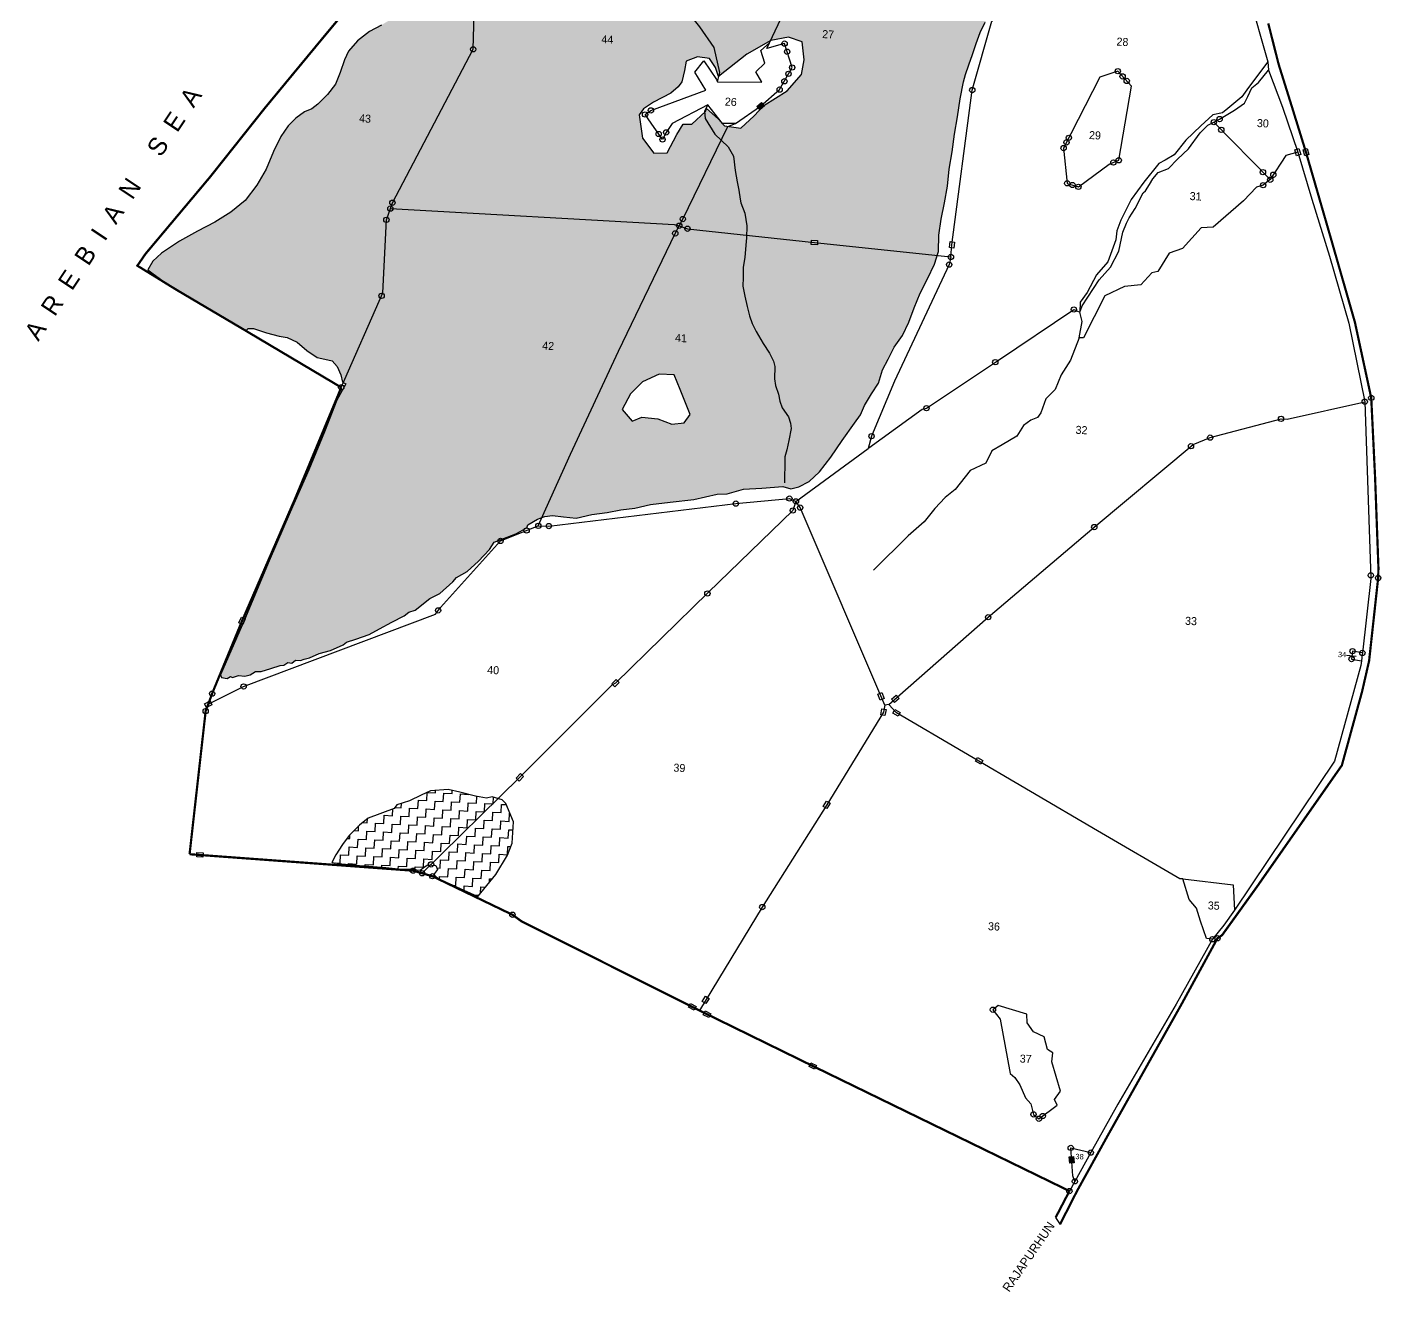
# Model space of a CAD drawing. Header units: metres. Extents: x 320387 to 321852, y 1856184 to 1858385.
# Drawn here: x 320387 to 321852, y 1856184 to 1857552 of the extents above; entities that cross this region are included whole.
import ezdxf

# ---------------------------------------------------------------- set-up
doc = ezdxf.new("R2010")
doc.units = ezdxf.units.M
for name, color, linetype in [('LINE_WATER', 4, 'Continuous'), ('OFF', 1, 'Continuous'), ('POLY_HATCH', 12, 'Continuous'), ('POLY_PARCEL', 6, 'Continuous'), ('POLY_ROAD', 30, 'Continuous'), ('POLY_WATER', 4, 'Continuous'), ('SYM_ARROW', 1, 'Continuous'), ('SYM_STONE', 1, 'Continuous'), ('TEXT_MAPOUT', 7, 'Continuous'), ('TEXT_PARCEL', 7, 'Continuous'), ('V_BOUND_LINE', 7, 'Continuous')]:
    doc.layers.add(name, color=color, linetype=linetype)
doc.styles.add('TEXT_MAP', font='')
doc.styles.get('TEXT_MAP').set_extended_font_data('Kruti Dev 050')
doc.dimstyles.get("Standard").update_dxf_attribs({"dimtxt": 0.18, "dimasz": 0.18, "dimexe": 0.18, "dimexo": 0.0625, "dimgap": 0.09, "dimtad": 0, "dimtih": 1, "dimtoh": 1, "dimdec": 4, "dimzin": 0, "dimdsep": 46, "dimtxsty": 'Standard', "dimcen": 0.09, "dimadec": 0, "dimazin": 0, "dimtfac": 1, "dimtdec": 4, "dimtofl": 0, "dimtmove": 0, "dimatfit": 3, "dimfxl": 1, "dimtolj": 1, "dimtzin": 0, "dimarcsym": 0})
pattern_1 = [(357.1976, (320341.202, 1856169.748), (9.449413, 8.567477), [9.01923, -9.01923]), (87.1976, (320350.2105, 1856169.307), (-8.567477, 9.449413), [9.01923, -9.01923])]

# ---------------------------------------------------------------- blocks, each defined once
blk = doc.blocks.new('STONE')
blk.add_circle((0, 0), 0.851)
blk = doc.blocks.new('STONESQUARE')
blk.add_lwpolyline([(-0.7, 0.48), (0.7, 0.48), (0.7, -0.48), (-0.7, -0.48)], close=True)
blk = doc.blocks.new('STONESQUAREFILLED')
blk.add_hatch(color=256).paths.add_polyline_path([(0.7, -0.48), (0.7, 0.48), (-0.7, 0.48), (-0.7, -0.48)])
blk.add_lwpolyline([(-0.7, 0.48), (0.7, 0.48), (0.7, -0.48), (-0.7, -0.48)], close=True)
blk = doc.blocks.new('TEXTARROW')
blk.add_leader([(0, 0), (8.7, 0)], dimstyle='Standard', override={"dimtxt": 2.5, "dimasz": 2.5, "dimexe": 1.25, "dimexo": 0.625, "dimgap": 0.625, "dimtad": 1, "dimtih": 0, "dimtoh": 0, "dimzin": 8, "dimcen": 2.5, "dimtofl": 1})

msp = doc.modelspace()

# ---------------------------------------------------------------- hatches: boundary and pattern name
at = {"layer": 'POLY_HATCH'}
h = msp.add_hatch(dxfattribs=at)
h.set_pattern_fill('ZIGZAG', color=256, scale=72.153851, angle=-2.8024, style=0)
h.set_pattern_definition(pattern_1)
h.paths.add_polyline_path([(321531.7, 1857803.3), (321530.5, 1857820.4), (321529.2, 1857825.9), (321512.3, 1857832.8), (321504.5, 1857847.3), (321479.8, 1857892.7), (321470.6, 1857909.3), (321466.3, 1857919.1), (321451.9, 1857935.9), (321439.1, 1857946.9), (321429, 1857962.3), (321421.2, 1857975.6), (321413.5, 1857996.2), (321406.6, 1858018.9), (321408.2, 1858028.9), (321410, 1858046.3), (321412.9, 1858072.3), (321418.5, 1858117.7), (321409.8, 1858134.9), (321389.9, 1858140.9), (321379.7, 1858135.9), (321371.1, 1858139.2), (321365, 1858139.7), (321358, 1858135.9), (321354.7, 1858127.2), (321347.6, 1858122.7), (321343.7, 1858120.5), (321338.3, 1858114), (321333.5, 1858107.3), (321329.4, 1858104.8), (321323.5, 1858093.9), (321316.4, 1858077.1), (321312.4, 1858067.7), (321304.3, 1858057.2), (321295.8, 1858044.4), (321294.4, 1858038.1), (321294.9, 1858033.3), (321290.5, 1858030.1), (321286.9, 1858020.7), (321282.5, 1858010.5), (321281.8, 1858003.4), (321282.6, 1857998.8), (321285.1, 1857992.2), (321293.8, 1857967.9), (321287.7, 1857970.5), (321278, 1857975.8), (321270.7, 1857985), (321266.2, 1857985), (321260.9, 1857981.5), (321255.8, 1857976.1), (321250.6, 1857965.3), (321238.1, 1857956.6), (321228.6, 1857942.9), (321218.4, 1857933.3), (321213.6, 1857930.2), (321204.6, 1857931.2), (321193.7, 1857931.1), (321188.3, 1857928.1), (321182.4, 1857919.6), (321175.9, 1857906), (321173, 1857888.2), (321171.2, 1857880.2), (321165.5, 1857876.9), (321156.3, 1857876.6), (321151.3, 1857875.6), (321144.9, 1857872.1), (321137.5, 1857868.8), (321128.9, 1857866.9), (321123.5, 1857863.8), (321119.2, 1857854.6), (321117.5, 1857843.9), (321117.6, 1857834.2), (321118.1, 1857816.6), (321118, 1857800.9), (321115.8, 1857791.3), (321111.7, 1857786.8), (321102.6, 1857783.2), (321093.5, 1857779.8), (321091, 1857773.6), (321076.4, 1857767.9), (321071.6, 1857766.1), (321059.9, 1857766.5), (321046.7, 1857758.6), (321038.3, 1857754.2), (321034.5, 1857749.8), (321029, 1857748.2), (321022.5, 1857741.6), (321010.1, 1857733.5), (321002.9, 1857719.3), (321000.9, 1857709.6), (321003.3, 1857699.8), (321006.5, 1857689.3), (321013.7, 1857682.2), (321023.3, 1857674.6), (321031.5, 1857665.6), (321039.5, 1857653.1), (321047.5, 1857637.6), (321036.4, 1857636.5), (321024.3, 1857639.8), (321012.3, 1857647.9), (321003.8, 1857647.8), (320994, 1857644.7), (320990.5, 1857641.8), (320989.6, 1857654.3), (320981.1, 1857669.4), (320971.2, 1857679.6), (320955.1, 1857687.2), (320939.4, 1857688.6), (320925.3, 1857683.5), (320910.8, 1857673.3), (320896.4, 1857663), (320882.4, 1857651.2), (320868.7, 1857638.9), (320859.1, 1857627), (320845.8, 1857619.2), (320829.7, 1857610.9), (320814.6, 1857600.3), (320806.3, 1857591.7), (320797.8, 1857579.6), (320793.8, 1857573.1), (320783, 1857561.9), (320770.6, 1857554.4), (320757.5, 1857547.2), (320744.6, 1857537.4), (320735, 1857526), (320730.5, 1857516.7), (320725.7, 1857503.1), (320720.7, 1857490.5), (320712.2, 1857479.1), (320701.7, 1857468.7), (320695.3, 1857463.6), (320687.4, 1857460.6), (320678, 1857453.6), (320669.7, 1857445.4), (320661.6, 1857433.8), (320653.6, 1857417.5), (320645.7, 1857398.5), (320635.8, 1857381.1), (320623.2, 1857364.5), (320607.5, 1857351.8), (320590.2, 1857341), (320571.3, 1857331.4), (320551.9, 1857320.6), (320532.6, 1857307.7), (320523.3, 1857299), (320517.7, 1857289.5), (320523.4, 1857285.2), (320533.8, 1857277.7), (320556, 1857264.3), (320579.8, 1857250.1), (320604.3, 1857235.4), (320624.2, 1857223.8), (320626.3, 1857226.1), (320632.2, 1857226), (320646, 1857221.2), (320660, 1857217.7), (320668.5, 1857216.4), (320679.3, 1857211.3), (320689.8, 1857202.2), (320700.9, 1857194.7), (320712.6, 1857192.1), (320717.3, 1857191.2), (320722.4, 1857185), (320726.5, 1857176), (320728.4, 1857167.9), (320731.8, 1857166.1), (320722.2, 1857148.4), (320708.9, 1857114.3), (320691.8, 1857073.2), (320671.8, 1857027.2), (320649.1, 1856974.7), (320622.2, 1856911), (320596.5, 1856851.4), (320597.5, 1856848.5), (320603.6, 1856847.4), (320607.3, 1856849.4), (320609.4, 1856848.5), (320615.8, 1856850.8), (320622.8, 1856850), (320628.5, 1856851.2), (320634.4, 1856854.9), (320640.2, 1856854.9), (320650.7, 1856858.2), (320661, 1856861.6), (320665, 1856862), (320669.2, 1856864.7), (320673.5, 1856864.1), (320677.6, 1856867.1), (320683, 1856866.9), (320686.9, 1856868.2), (320692.7, 1856869.9), (320703, 1856874.6), (320715.3, 1856877.7), (320729.2, 1856883.9), (320732.5, 1856886.6), (320742.7, 1856889.9), (320757.3, 1856894.9), (320768.2, 1856901.1), (320781.7, 1856908.2), (320795.1, 1856915.1), (320800, 1856919.3), (320807.1, 1856921.3), (320822.9, 1856934), (320833.5, 1856939.4), (320847.8, 1856952.1), (320851.6, 1856956.6), (320863.3, 1856963.1), (320875.5, 1856974.5), (320887.3, 1856987.1), (320892.3, 1856995), (320898.9, 1856997.5), (320915.7, 1857004), (320927.8, 1857010.5), (320928.8, 1857013.5), (320939.4, 1857019.7), (320947.2, 1857022.6), (320955.5, 1857023.9), (320967.3, 1857022.4), (320981.2, 1857020.8), (320998, 1857024.9), (321014.8, 1857027), (321029.5, 1857029.9), (321044.7, 1857031.6), (321061.7, 1857035.7), (321082.9, 1857038), (321108.3, 1857041.1), (321133.8, 1857046.8), (321144.5, 1857047.2), (321162, 1857052.1), (321182.1, 1857053.5), (321204.8, 1857055), (321213.4, 1857052.6), (321222.2, 1857054.8), (321233.2, 1857060.4), (321244.4, 1857071.1), (321256.5, 1857087), (321268.8, 1857104.8), (321282.1, 1857123.7), (321288.6, 1857132.8), (321293, 1857142.9), (321300.7, 1857155.4), (321308.3, 1857166.8), (321312.4, 1857181.5), (321318.7, 1857192.9), (321325.3, 1857205.8), (321334.1, 1857218.5), (321341.2, 1857233), (321346.7, 1857248.4), (321353.3, 1857264.2), (321361.3, 1857279.7), (321368.8, 1857295.7), (321373.2, 1857309.3), (321373.6, 1857327), (321376, 1857344.3), (321379.8, 1857362), (321382.7, 1857380), (321384.7, 1857398.6), (321387.9, 1857417.1), (321390.3, 1857436.4), (321393.7, 1857455.1), (321396.5, 1857474.4), (321400.1, 1857492.9), (321402.2, 1857501), (321405.9, 1857511.2), (321410.1, 1857522.4), (321414, 1857534.3), (321418.3, 1857546.4), (321423.8, 1857557.5), (321429.9, 1857568.6), (321434.3, 1857574.3), (321442.3, 1857580), (321447.7, 1857585.5), (321452.4, 1857592.4), (321454.2, 1857593.1), (321458.4, 1857600.8), (321460.6, 1857602.9), (321462.9, 1857603.2), (321468.5, 1857607.6), (321475.4, 1857616.5), (321482.9, 1857626.1), (321491.1, 1857638.5), (321494.1, 1857642.8), (321493.7, 1857646.6), (321496.1, 1857653.8), (321498.3, 1857665), (321501.6, 1857678.3), (321504.9, 1857685.4), (321504.9, 1857689.3), (321508, 1857698.6), (321511.8, 1857709.9), (321514.6, 1857722.2), (321519.1, 1857734.4), (321523.2, 1857748), (321526.9, 1857762.9), (321528.2, 1857773), (321531.7, 1857785.4)])
h.paths.add_polyline_path([(321225.6, 1857536.2), (321227.8, 1857516.7), (321224.9, 1857500.7), (321209.4, 1857483.2), (321184.1, 1857467.2), (321173.6, 1857456.2), (321159.4, 1857442.9), (321141.7, 1857445.3), (321134.8, 1857452.9), (321122.3, 1857464), (321121.1, 1857460.9), (321106.3, 1857447), (321096.9, 1857447), (321090.1, 1857435.8), (321079.7, 1857416), (321065.1, 1857415.6), (321052.8, 1857431.9), (321049.4, 1857457.1), (321053.9, 1857463.7), (321064.7, 1857471), (321083.4, 1857480.5), (321091.6, 1857487.4), (321095.5, 1857492.9), (321098.2, 1857505.3), (321100.3, 1857515.2), (321112.5, 1857519.8), (321125.5, 1857518.1), (321131.8, 1857508.4), (321135, 1857498.8), (321165.9, 1857522.9), (321191.7, 1857537.8), (321210.7, 1857541.1)], flags=16)
h.paths.add_polyline_path([(321087.2, 1857175.8), (321093.6, 1857160.1), (321104.6, 1857132.9), (321098, 1857124), (321084.6, 1857122.6), (321069.5, 1857128.5), (321052.2, 1857130.3), (321041.7, 1857125.7), (321031, 1857138.5), (321040.1, 1857155.5), (321053, 1857168.2), (321070.9, 1857176.6)], flags=16)
h = msp.add_hatch(dxfattribs=at)
h.set_pattern_fill('ZIGZAG', color=256, scale=72.153851, angle=-2.8024, style=0)
h.set_pattern_definition(pattern_1)
h.paths.add_polyline_path([(320829.4, 1856645.2), (320831.1, 1856640.7), (320826.7, 1856635.1), (320832.5, 1856630.8), (320851.7, 1856621.9), (320874.9, 1856611.7), (320894.2, 1856635.2), (320907, 1856656.1), (320912, 1856669.2), (320913.5, 1856692.2), (320905, 1856712.3), (320901.2, 1856716.1), (320890.2, 1856719.4), (320884.3, 1856717.8), (320872.3, 1856720.1), (320855.2, 1856724.5), (320842.5, 1856727.5), (320823.7, 1856726), (320813.4, 1856721.2), (320800.9, 1856714.9), (320787.3, 1856710.8), (320784.3, 1856706.8), (320756.2, 1856696.4), (320746.7, 1856688.8), (320735.7, 1856677.6), (320728.4, 1856667.9), (320721.2, 1856656.6), (320716.7, 1856648.3), (320727.7, 1856647), (320746.7, 1856645.1), (320757, 1856644.5), (320775.1, 1856643.1), (320792.2, 1856641.3), (320801.6, 1856641.5), (320805.5, 1856640.6), (320812.2, 1856639.9), (320816.9, 1856643.8), (320820.5, 1856645.7)])

# ---------------------------------------------------------------- linework, layer by layer
at = {"layer": 'LINE_WATER'}
for points in [[(321134.1, 1857492.8), (321136.4, 1857503), (321130.3, 1857530), (321115, 1857552.6), (321100.8, 1857570)], [(321123.5, 1857468.2), (321120, 1857461.3), (321120.6, 1857453.3), (321131.3, 1857436.4), (321145.7, 1857422.7), (321151.2, 1857412.4), (321153.2, 1857397.1), (321155.5, 1857384.9), (321157, 1857375.6), (321158.5, 1857365.9), (321159.4, 1857362), (321163.6, 1857350.7), (321165.8, 1857337), (321165.3, 1857324.2), (321164.8, 1857316.2), (321163.7, 1857302.8), (321161.8, 1857292.4), (321161.7, 1857281.1), (321161.4, 1857271.7), (321163.7, 1857261), (321166.2, 1857249.7), (321168.5, 1857239.6), (321171.5, 1857231.4), (321176, 1857222.7), (321183.5, 1857210), (321190.4, 1857199.5), (321194.7, 1857190.9), (321196, 1857185), (321195.7, 1857171.6), (321196.7, 1857164.4), (321200, 1857155.1), (321201.5, 1857147.6), (321204, 1857140.3), (321211, 1857130.4), (321213.2, 1857123.5), (321213.7, 1857117.8), (321211.3, 1857104.9), (321209.2, 1857094.9), (321207, 1857087.4), (321206.8, 1857076.7), (321206.4, 1857066.7), (321206.5, 1857061.6), (321206.4, 1857059.2)], [(321525.2, 1857216), (321515.9, 1857191.9), (321505.7, 1857175.9), (321499.3, 1857160), (321489.1, 1857150.1), (321483.8, 1857134.8)], [(321483.8, 1857134.8), (321480.1, 1857129.9), (321473.1, 1857126.8), (321465, 1857121.1), (321457.8, 1857109.7), (321442.1, 1857100.1), (321431, 1857093.6), (321424.4, 1857080.5), (321407.5, 1857072.3), (321391.1, 1857051.9), (321380.3, 1857043.1), (321369.3, 1857031.5), (321357.5, 1857016.9), (321340.5, 1857001.9), (321303, 1856964.7)]]:
    msp.add_lwpolyline(points, dxfattribs=at)
at = {"layer": 'OFF'}
for points in [[(321729.5, 1857514.7), (321730, 1857505.6)], [(321499.9, 1856264.3), (321504.6, 1856256.8)]]:
    msp.add_lwpolyline(points, dxfattribs=at)
at = {"layer": 'POLY_HATCH'}
for points in [[(320597.5, 1856848.5), (320603.6, 1856847.4), (320607.3, 1856849.4), (320609.4, 1856848.5), (320615.8, 1856850.8), (320622.8, 1856850), (320628.5, 1856851.2), (320634.4, 1856854.9), (320640.2, 1856854.9), (320650.7, 1856858.2), (320661, 1856861.6), (320665, 1856862), (320669.2, 1856864.7), (320673.5, 1856864.1), (320677.6, 1856867.1), (320683, 1856866.9), (320686.9, 1856868.2), (320692.7, 1856869.9), (320703, 1856874.6), (320715.3, 1856877.7), (320729.2, 1856883.9), (320732.5, 1856886.6), (320742.7, 1856889.9), (320757.3, 1856894.9), (320768.2, 1856901.1), (320781.7, 1856908.2), (320795.1, 1856915.1), (320800, 1856919.3), (320807.1, 1856921.3), (320822.9, 1856934), (320833.5, 1856939.4), (320847.8, 1856952.1), (320851.6, 1856956.6), (320863.3, 1856963.1), (320875.5, 1856974.5), (320887.3, 1856987.1), (320892.3, 1856995), (320898.9, 1856997.5), (320915.7, 1857004), (320927.8, 1857010.5), (320928.8, 1857013.5), (320939.4, 1857019.7), (320947.2, 1857022.6), (320955.5, 1857023.9), (320967.3, 1857022.4), (320981.2, 1857020.8), (320998, 1857024.9), (321014.8, 1857027), (321029.5, 1857029.9), (321044.7, 1857031.6), (321061.7, 1857035.7), (321082.9, 1857038), (321108.3, 1857041.1), (321133.8, 1857046.8), (321144.5, 1857047.2), (321162, 1857052.1), (321182.1, 1857053.5), (321204.8, 1857055), (321213.4, 1857052.6), (321222.2, 1857054.8), (321233.2, 1857060.4), (321244.4, 1857071.1), (321256.5, 1857087), (321268.8, 1857104.8), (321282.1, 1857123.7), (321288.6, 1857132.8), (321293, 1857142.9), (321300.7, 1857155.4), (321308.3, 1857166.8), (321312.4, 1857181.5), (321318.7, 1857192.9), (321325.3, 1857205.8), (321334.1, 1857218.5), (321341.2, 1857233), (321346.7, 1857248.4), (321353.3, 1857264.2), (321361.3, 1857279.7), (321368.8, 1857295.7), (321373.2, 1857309.3), (321373.6, 1857327), (321376, 1857344.3), (321379.8, 1857362), (321382.7, 1857380), (321384.7, 1857398.6), (321387.9, 1857417.1), (321390.3, 1857436.4), (321393.7, 1857455.1), (321396.5, 1857474.4), (321400.1, 1857492.9), (321402.2, 1857501), (321405.9, 1857511.2), (321410.1, 1857522.4), (321414, 1857534.3), (321418.3, 1857546.4), (321423.8, 1857557.5)], [(320770.6, 1857554.4), (320757.5, 1857547.2), (320744.6, 1857537.4), (320735, 1857526), (320730.5, 1857516.7), (320725.7, 1857503.1), (320720.7, 1857490.5), (320712.2, 1857479.1), (320701.7, 1857468.7), (320695.3, 1857463.6), (320687.4, 1857460.6), (320678, 1857453.6), (320669.7, 1857445.4), (320661.6, 1857433.8), (320653.6, 1857417.5), (320645.7, 1857398.5), (320635.8, 1857381.1), (320623.2, 1857364.5), (320607.5, 1857351.8), (320590.2, 1857341), (320571.3, 1857331.4), (320551.9, 1857320.6), (320532.6, 1857307.7), (320523.3, 1857299), (320517.7, 1857289.5)], [(320517.7, 1857289.5), (320523.4, 1857285.2), (320533.8, 1857277.7), (320556, 1857264.3), (320579.8, 1857250.1), (320604.3, 1857235.4), (320624.2, 1857223.8), (320624.2, 1857223.8)], [(320624.2, 1857223.8), (320626.3, 1857226.1), (320632.2, 1857226), (320646, 1857221.2), (320660, 1857217.7), (320668.5, 1857216.4), (320679.3, 1857211.3), (320689.8, 1857202.2), (320700.9, 1857194.7), (320712.6, 1857192.1), (320717.3, 1857191.2), (320722.4, 1857185), (320726.5, 1857176), (320728.4, 1857167.9), (320731.8, 1857166.1), (320722.2, 1857148.4), (320708.9, 1857114.3), (320691.8, 1857073.2), (320671.8, 1857027.2), (320649.1, 1856974.7), (320622.2, 1856911), (320596.5, 1856851.4), (320597.5, 1856848.5)], [(320874.9, 1856611.7), (320894.2, 1856635.2), (320907, 1856656.1), (320912, 1856669.2), (320913.5, 1856692.2), (320905, 1856712.3), (320901.2, 1856716.1), (320890.2, 1856719.4), (320884.3, 1856717.8), (320872.3, 1856720.1), (320855.2, 1856724.5), (320842.5, 1856727.5), (320823.7, 1856726), (320813.4, 1856721.2), (320800.9, 1856714.9), (320787.3, 1856710.8), (320784.3, 1856706.8), (320756.2, 1856696.4), (320746.7, 1856688.8), (320735.7, 1856677.6), (320728.4, 1856667.9), (320721.2, 1856656.6), (320716.7, 1856648.3), (320727.7, 1856647), (320746.7, 1856645.1), (320757, 1856644.5), (320775.1, 1856643.1), (320792.2, 1856641.3), (320801.6, 1856641.5), (320805.5, 1856640.6), (320812.2, 1856639.9), (320816.9, 1856643.8), (320820.5, 1856645.7), (320829.4, 1856645.2), (320831.1, 1856640.7), (320826.7, 1856635.1), (320832.5, 1856630.8), (320851.7, 1856621.9), (320874.9, 1856611.7)]]:
    msp.add_lwpolyline(points, dxfattribs=at)
for points in [[(321210.7, 1857541.1), (321191.7, 1857537.8), (321165.9, 1857522.9), (321135, 1857498.8), (321131.8, 1857508.4), (321125.5, 1857518.1), (321112.5, 1857519.8), (321100.3, 1857515.2), (321098.2, 1857505.3), (321095.5, 1857492.9), (321091.6, 1857487.4), (321083.4, 1857480.5), (321064.7, 1857471), (321053.9, 1857463.7), (321049.4, 1857457.1), (321052.8, 1857431.9), (321065.1, 1857415.6), (321079.7, 1857416), (321090.1, 1857435.8), (321096.9, 1857447), (321106.3, 1857447), (321121.1, 1857460.9), (321122.3, 1857464), (321134.8, 1857452.9), (321141.7, 1857445.3), (321159.4, 1857442.9), (321173.6, 1857456.2), (321184.1, 1857467.2), (321209.4, 1857483.2), (321224.9, 1857500.7), (321227.8, 1857516.7), (321225.6, 1857536.2)], [(321104.6, 1857132.9), (321093.6, 1857160.1), (321087.2, 1857175.8), (321070.9, 1857176.6), (321053, 1857168.2), (321040.1, 1857155.5), (321031, 1857138.5), (321041.7, 1857125.7), (321052.2, 1857130.3), (321069.5, 1857128.5), (321084.6, 1857122.6), (321098, 1857124)]]:
    msp.add_lwpolyline(points, close=True, dxfattribs=at)
at = {"layer": 'POLY_PARCEL'}
for points in [[(321386.6, 1857303.5), (321387.7, 1857316.6), (321409.7, 1857484), (321430.9, 1857558.4), (321486.7, 1857604.7), (321508.9, 1857636.3), (321511.1, 1857673), (321532.9, 1857767.3), (321534.2, 1857824.9)], [(320780.1, 1857355.8), (320782.3, 1857362.1), (320869.7, 1857528.1), (320872, 1857604.2), (320874.7, 1857674.6)], [(321190.4, 1857535.2), (321233.8, 1857627.9), (321237.6, 1857635.8)], [(321153.5, 1857447.7), (321139.3, 1857447.7), (321123.5, 1857468.2), (321084.9, 1857447.9), (321078.5, 1857438.2), (321074.6, 1857430.5), (321055.7, 1857457.6), (321062, 1857462), (321121.3, 1857483.8), (321109.6, 1857503.3), (321119.1, 1857515.6), (321132.9, 1857495.6), (321134.1, 1857492.8), (321181.9, 1857492.4), (321175.7, 1857503.8), (321185.2, 1857513.1), (321180.9, 1857527), (321190.4, 1857535.2)], [(321153.5, 1857447.7), (321180.7, 1857466.6), (321201.3, 1857484.5), (321214.8, 1857508.4), (321206.6, 1857534.3), (321187.5, 1857529), (321190.4, 1857535.2)], [(321092.7, 1857337.2), (321096.5, 1857344.5), (321145.4, 1857444.7), (321153.5, 1857447.7)], [(321732.1, 1857387.1), (321671, 1857449.3)], [(321761.8, 1857416.9), (321748.8, 1857413.4), (321732.1, 1857387.1)], [(321732.1, 1857387.1), (321724.4, 1857381.1), (321717.3, 1857379.1), (321703.1, 1857364.1), (321670.2, 1857335.7), (321657.4, 1857334.9), (321637, 1857312.5), (321622.7, 1857307.4), (321610.4, 1857287.7), (321604, 1857286.3), (321592.1, 1857273.3), (321574.3, 1857271.5), (321553.1, 1857261.3), (321529.9, 1857216), (321525.2, 1857216)], [(320727, 1857162.3), (320772.1, 1857264.6), (320775.8, 1857343.6), (320780.1, 1857355.8)], [(320780.1, 1857355.8), (321087.3, 1857338.6)], [(320940.2, 1857012.6), (320974.9, 1857090.1), (321027, 1857201.7), (321088.4, 1857329), (321092.7, 1857337.2)], [(321087.3, 1857338.6), (321092.7, 1857337.2)], [(321092.7, 1857337.2), (321101.6, 1857334), (321238.9, 1857319), (321386.6, 1857303.5)], [(321386.6, 1857303.5), (321384.7, 1857295.2), (321325.4, 1857169.2), (321300.7, 1857109.6), (321296.9, 1857096.3)], [(321296.9, 1857096.3), (321297.9, 1857097), (321355.6, 1857138.8), (321360.1, 1857139.9), (321437, 1857191.2), (321519.6, 1857246.6), (321525.9, 1857243.6)], [(321525.2, 1857216), (321528.4, 1857233.8), (321525.9, 1857243.6)], [(321319.3, 1856819.1), (321426.9, 1856913.7), (321541.7, 1857011.2), (321648.6, 1857100.7), (321667.1, 1857108), (321743.7, 1857128.3), (321750.5, 1857128), (321834.3, 1857146.8)], [(321218.9, 1857039), (321296.9, 1857096.3)], [(321218.9, 1857039), (321215.6, 1857029.2), (321124, 1856940.3), (321023.8, 1856842.4), (321019.6, 1856840.1), (320920.1, 1856740.5), (320814.5, 1856636.7)], [(320940.2, 1857012.6), (320951.6, 1857012.3), (321153.9, 1857036.6), (321211.8, 1857042.1), (321218.9, 1857039)], [(321315.1, 1856818.6), (321223.5, 1857032.3), (321218.9, 1857039)], [(320583.1, 1856819.6), (320621.4, 1856838.8), (320828.9, 1856917.1), (320834.3, 1856924.4), (320899.3, 1856996.2), (320940.2, 1857012.6)], [(321831.7, 1856875.1), (321821.1, 1856877), (321820.1, 1856868.4), (321830.7, 1856866.5)], [(321315.1, 1856818.6), (321313.6, 1856811), (321252.2, 1856710.7), (321182.5, 1856600.1), (321114.4, 1856488.3)], [(321319.3, 1856819.1), (321315.1, 1856818.6)], [(321637.6, 1856630.6), (321634.2, 1856630.6), (321545.1, 1856682.7), (321327.7, 1856810.3), (321319.3, 1856819.1)], [(321637.6, 1856630.6), (321692, 1856624.1), (321693.2, 1856596.7)], [(321669.4, 1856565.3), (321663, 1856566.1), (321656.6, 1856584.7), (321652.3, 1856598.8), (321644.2, 1856608.2), (321637.6, 1856630.6)], [(321520.7, 1856303.4), (321518.4, 1856309.5), (321516.2, 1856339.6), (321537.9, 1856334.5)]]:
    msp.add_lwpolyline(points, dxfattribs=at)
for points in [[(321524.5, 1857379.3), (321557.9, 1857403.7), (321568.1, 1857408.1), (321581.9, 1857488.3), (321567.1, 1857504.5), (321547.8, 1857498.1), (321508.5, 1857421.3), (321512.4, 1857383.1)], [(321481.8, 1856371.1), (321501.6, 1856385.7), (321498.5, 1856392), (321505.2, 1856400.9), (321495.8, 1856432.6), (321496.9, 1856442.5), (321491, 1856446.2), (321487.6, 1856459.7), (321475.9, 1856465.3), (321468.9, 1856474.9), (321468.7, 1856484.3), (321437.8, 1856493.8), (321432, 1856489.1), (321440, 1856478.9), (321450.6, 1856420), (321455.9, 1856415.7), (321461.1, 1856407.9), (321467.1, 1856393.8), (321472.9, 1856387.2), (321475.9, 1856375.8)]]:
    msp.add_lwpolyline(points, close=True, dxfattribs=at)
at = {"layer": 'POLY_ROAD'}
for points in [[(321534.2, 1857824.9), (321629.8, 1857770.7), (321648.8, 1857753.3), (321666.6, 1857723.7), (321685.3, 1857675.7), (321709, 1857587.1), (321729.5, 1857514.7)], [(321730, 1857505.6), (321745.3, 1857465.4), (321761.8, 1857416.9)], [(321761.8, 1857416.9), (321777.2, 1857366), (321796.3, 1857304.4), (321817.1, 1857231.7), (321834.3, 1857146.8)], [(321834.3, 1857146.8), (321841, 1856955.7), (321831.7, 1856875.1)], [(321831.7, 1856875.1), (321831.5, 1856873.5), (321830.7, 1856866.5)], [(321830.7, 1856866.5), (321830.2, 1856861.5), (321801.7, 1856757.9), (321693.2, 1856596.7)], [(321693.2, 1856596.7), (321681.9, 1856580.5), (321669.4, 1856565.3)], [(321669.4, 1856565.3), (321630.2, 1856495.1), (321567, 1856386.8), (321537.9, 1856334.5)], [(321537.9, 1856334.5), (321520.7, 1856303.4)], [(321520.7, 1856303.4), (321514.8, 1856292.9)]]:
    msp.add_lwpolyline(points, dxfattribs=at)
at = {"layer": 'POLY_WATER'}
for points in [[(321729.5, 1857514.7), (321708.6, 1857486.8), (321701.3, 1857476.6), (321686, 1857464.2), (321680.3, 1857459.4), (321669.8, 1857457.2), (321657.1, 1857445.3), (321640.8, 1857429.7), (321628, 1857413.9), (321618.2, 1857408), (321611.6, 1857404.6), (321595.3, 1857384.5), (321581.7, 1857365.8), (321570.5, 1857343.4), (321566.1, 1857331.8), (321564.9, 1857321.9), (321556.3, 1857298.1), (321544.2, 1857284.2), (321533.8, 1857265.1), (321526.5, 1857254.6), (321525.9, 1857243.6)], [(321671, 1857449.3), (321677.3, 1857452.6), (321693.4, 1857462.4), (321704.2, 1857469.8), (321707.8, 1857476.9), (321712.2, 1857486.3), (321719.3, 1857492.3), (321730, 1857505.6)], [(321525.9, 1857243.6), (321528.6, 1857250.6), (321546.9, 1857278.8), (321559.2, 1857292.3), (321568.2, 1857309.9), (321572.5, 1857330.3), (321576.5, 1857340), (321579.4, 1857345.9), (321585.8, 1857355.8), (321594.4, 1857372.8), (321597.1, 1857375.1), (321601.4, 1857381.9), (321604.9, 1857388), (321610.8, 1857394.7), (321622, 1857399.2), (321631.6, 1857409.3), (321643.6, 1857420.3), (321656.1, 1857437.7), (321664.7, 1857445.9), (321671, 1857449.3)]]:
    msp.add_lwpolyline(points, dxfattribs=at)
at = {"layer": 'V_BOUND_LINE', "const_width": 2.41}
for points in [[(320727, 1857162.3), (320624.1, 1857223.4), (320548.4, 1857268.1), (320506.4, 1857294), (320515.3, 1857306.9), (320585, 1857389.9), (320644.3, 1857464.5), (320707.5, 1857540.9), (320724, 1857560.7), (320822.5, 1857635.1), (320874.7, 1857674.6)], [(321504.6, 1856256.8), (321523.1, 1856293.1), (321556.1, 1856352.7), (321636.1, 1856495.1), (321675, 1856566.4), (321680.1, 1856569.9), (321717.8, 1856622.3), (321809.5, 1856753.4), (321831.4, 1856833.3), (321839, 1856866.5), (321848.8, 1856956.2), (321849.1, 1856966.9), (321845.5, 1857064.5), (321841.3, 1857151), (321823.6, 1857233), (321798.8, 1857319.6), (321770.7, 1857416.8), (321755, 1857467.5), (321741.1, 1857512), (321729.9, 1857556.2)], [(320583.1, 1856819.6), (320587.3, 1856831.1), (320619.7, 1856909.8), (320676.6, 1857040.9), (320727, 1857162.3)], [(320562.9, 1856657.3), (320580.3, 1856812.1), (320583.1, 1856819.6)], [(320562.9, 1856657.3), (320804.7, 1856639.5), (320814.5, 1856636.7)], [(320814.5, 1856636.7), (320825.6, 1856633.5), (320912.2, 1856591.8), (320922.2, 1856584.6), (321114.4, 1856488.3)], [(321114.4, 1856488.3), (321237.1, 1856428.2), (321514.8, 1856292.9)], [(321514.8, 1856292.9), (321499.9, 1856264.3)]]:
    msp.add_lwpolyline(points, dxfattribs=at)

# ---------------------------------------------------------------- block references
at = {"layer": 'SYM_ARROW', "xscale": 1.202564187382739, "yscale": 1.202564187382739, "zscale": 1.202564187382739, "rotation": 353.7319187431513}
msp.add_blockref('TEXTARROW', (321814.5, 1856872.8), dxfattribs=at)
at = {"layer": 'SYM_STONE'}
for name, p, xscale, yscale, zscale, rotation in [('STONE', (320869.7, 1857528.1), 3.367179724671669, 3.367179724671669, 3.367179724671669, 357.1975804474288), ('STONE', (321206.6, 1857534.3), 3.367179724671669, 3.367179724671669, 3.367179724671669, 357.1975804474288), ('STONE', (321209.4, 1857525.5), 3.367179724671669, 3.367179724671669, 3.367179724671669, 357.1975804474288), ('STONE', (321210.9, 1857501.6), 3.367179724671669, 3.367179724671669, 3.367179724671669, 357.1975804474288), ('STONE', (321214.8, 1857508.4), 3.367179724671669, 3.367179724671669, 3.367179724671669, 357.1975804474288), ('STONE', (321567.1, 1857504.5), 3.367179724671669, 3.367179724671669, 3.367179724671669, 357.1975804474288), ('STONE', (321572.3, 1857498.8), 3.367179724671669, 3.367179724671669, 3.367179724671669, 357.1975804474288), ('STONE', (321201.3, 1857484.5), 3.367179724671669, 3.367179724671669, 3.367179724671669, 357.1975804474288), ('STONE', (321206.4, 1857493.5), 3.367179724671669, 3.367179724671669, 3.367179724671669, 357.1975804474288), ('STONE', (321409.7, 1857484), 3.367179724671669, 3.367179724671669, 3.367179724671669, 357.1975804474288), ('STONE', (321576.8, 1857493.9), 3.367179724671669, 3.367179724671669, 3.367179724671669, 357.1975804474288), ('STONESQUAREFILLED', (321180.7, 1857466.6), 4.810256749530957, 4.810256749530957, 4.810256749530957, 41.11517293984324), ('STONE', (321055.7, 1857457.6), 3.367179724671669, 3.367179724671669, 3.367179724671669, 357.1975804474288), ('STONE', (321062, 1857462), 3.367179724671669, 3.367179724671669, 3.367179724671669, 357.1975804474288), ('STONE', (321677.3, 1857452.6), 3.367179724671669, 3.367179724671669, 3.367179724671669, 357.1975804474288), ('STONE', (321070.4, 1857436.5), 3.367179724671669, 3.367179724671669, 3.367179724671669, 357.1975804474288), ('STONE', (321078.5, 1857438.2), 3.367179724671669, 3.367179724671669, 3.367179724671669, 357.1975804474288), ('STONE', (321671, 1857449.3), 3.367179724671669, 3.367179724671669, 3.367179724671669, 357.1975804474288), ('STONE', (321679.1, 1857441), 3.367179724671669, 3.367179724671669, 3.367179724671669, 357.1975804474288), ('STONE', (321074.6, 1857430.5), 3.367179724671669, 3.367179724671669, 3.367179724671669, 357.1975804474288), ('STONE', (321511.6, 1857427.4), 3.367179724671669, 3.367179724671669, 3.367179724671669, 357.1975804474288), ('STONE', (321514.2, 1857432.4), 3.367179724671669, 3.367179724671669, 3.367179724671669, 357.1975804474288), ('STONE', (321508.5, 1857421.3), 3.367179724671669, 3.367179724671669, 3.367179724671669, 357.1975804474288), ('STONE', (321568.1, 1857408.1), 3.367179724671669, 3.367179724671669, 3.367179724671669, 357.1975804474288), ('STONESQUARE', (321761.8, 1857416.9), 4.810256749530957, 4.810256749530957, 4.810256749530957, 286.8044640623989), ('STONESQUARE', (321770.7, 1857416.8), 4.810256749530957, 4.810256749530957, 4.810256749530957, 286.8044640623989), ('STONE', (321562.3, 1857405.6), 3.367179724671669, 3.367179724671669, 3.367179724671669, 357.1975804474288), ('STONE', (321724.1, 1857395.2), 3.367179724671669, 3.367179724671669, 3.367179724671669, 357.1975804474288), ('STONE', (321735.4, 1857392.4), 3.367179724671669, 3.367179724671669, 3.367179724671669, 357.1975804474288), ('STONE', (321512.4, 1857383.1), 3.367179724671669, 3.367179724671669, 3.367179724671669, 357.1975804474288), ('STONE', (321518, 1857381.3), 3.367179724671669, 3.367179724671669, 3.367179724671669, 357.1975804474288), ('STONE', (321524.5, 1857379.3), 3.367179724671669, 3.367179724671669, 3.367179724671669, 357.1975804474288), ('STONE', (321724.4, 1857381.1), 3.367179724671669, 3.367179724671669, 3.367179724671669, 357.1975804474288), ('STONE', (321732.1, 1857387), 3.367179724671669, 3.367179724671669, 3.367179724671669, 357.1975804474288), ('STONE', (320780.1, 1857355.8), 3.367179724671669, 3.367179724671669, 3.367179724671669, 357.1975804474288), ('STONE', (320782.3, 1857362.1), 3.367179724671669, 3.367179724671669, 3.367179724671669, 357.1975804474288), ('STONE', (320775.8, 1857343.6), 3.367179724671669, 3.367179724671669, 3.367179724671669, 357.1975804474288), ('STONE', (321092.7, 1857337.2), 3.367179724671669, 3.367179724671669, 3.367179724671669, 357.1975804474288), ('STONE', (321096.5, 1857344.5), 3.367179724671669, 3.367179724671669, 3.367179724671669, 357.1975804474288), ('STONE', (321101.6, 1857334), 3.367179724671669, 3.367179724671669, 3.367179724671669, 357.1975804474288), ('STONE', (321088.4, 1857329), 3.367179724671669, 3.367179724671669, 3.367179724671669, 357.1975804474288), ('STONESQUARE', (321238.9, 1857319), 4.810256749530957, 4.810256749530957, 4.810256749530957, 176.2936407071223), ('STONESQUARE', (321387.7, 1857316.6), 4.810256749530955, 4.810256749530955, 4.810256749530955, 82.52768780929253), ('STONE', (321384.7, 1857295.2), 3.367179724671669, 3.367179724671669, 3.367179724671669, 357.1975804474288), ('STONE', (321386.6, 1857303.5), 3.367179724671669, 3.367179724671669, 3.367179724671669, 357.1975804474288), ('STONE', (320770.7, 1857261.4), 3.367179724671669, 3.367179724671669, 3.367179724671669, 357.1975804474288), ('STONE', (321519.6, 1857246.6), 3.367179724671669, 3.367179724671669, 3.367179724671669, 357.1975804474288), ('STONE', (321434.6, 1857189.6), 3.367179724671669, 3.367179724671669, 3.367179724671669, 357.1975804474288), ('STONE', (320727, 1857162.3), 3.367179724671669, 3.367179724671669, 3.367179724671669, 357.1975804474288), ('STONE', (321834.3, 1857146.8), 3.367179724671669, 3.367179724671669, 3.367179724671669, 357.1975804474288), ('STONE', (321841.3, 1857151), 3.367179724671669, 3.367179724671669, 3.367179724671669, 357.1975804474288), ('STONE', (321360.1, 1857139.9), 3.367179724671669, 3.367179724671669, 3.367179724671669, 357.1975804474288), ('STONE', (321743.7, 1857128.3), 3.367179724671669, 3.367179724671669, 3.367179724671669, 357.1975804474288), ('STONE', (321300.7, 1857109.6), 3.367179724671669, 3.367179724671669, 3.367179724671669, 357.1975804474288), ('STONE', (321667.1, 1857108), 3.367179724671669, 3.367179724671669, 3.367179724671669, 357.1975804474288), ('STONE', (321646.3, 1857098.7), 3.367179724671669, 3.367179724671669, 3.367179724671669, 357.1975804474288), ('STONE', (321211.8, 1857042.1), 3.367179724671669, 3.367179724671669, 3.367179724671669, 357.1975804474288), ('STONE', (321153.9, 1857036.6), 3.367179724671669, 3.367179724671669, 3.367179724671669, 357.1975804474288), ('STONE', (321215.6, 1857029.2), 3.367179724671669, 3.367179724671669, 3.367179724671669, 357.1975804474288), ('STONE', (321218.9, 1857039), 3.367179724671669, 3.367179724671669, 3.367179724671669, 357.1975804474288), ('STONE', (321223.5, 1857032.3), 3.367179724671669, 3.367179724671669, 3.367179724671669, 357.1975804474288), ('STONE', (320940.2, 1857012.6), 3.367179724671669, 3.367179724671669, 3.367179724671669, 357.1975804474288), ('STONE', (320951.6, 1857012.3), 3.367179724671669, 3.367179724671669, 3.367179724671669, 357.1975804474288), ('STONE', (320927.5, 1857007.5), 3.367179724671669, 3.367179724671669, 3.367179724671669, 357.1975804474288), ('STONE', (321541.7, 1857011.2), 3.367179724671669, 3.367179724671669, 3.367179724671669, 357.1975804474288), ('STONE', (320899.3, 1856996.2), 3.367179724671669, 3.367179724671669, 3.367179724671669, 357.1975804474288), ('STONE', (321840.9, 1856959), 3.367179724671669, 3.367179724671669, 3.367179724671669, 357.1975804474288), ('STONE', (321848.8, 1856956.2), 3.367179724671669, 3.367179724671669, 3.367179724671669, 357.1975804474288), ('STONE', (321123.1, 1856939.4), 3.367179724671669, 3.367179724671669, 3.367179724671669, 357.1975804474288), ('STONESQUARE', (320619.7, 1856909.8), 4.810256749530957, 4.810256749530957, 4.810256749530957, 66.53976717076065), ('STONE', (320831.8, 1856921.1), 3.367179724671669, 3.367179724671669, 3.367179724671669, 357.1975804474288), ('STONE', (321426.9, 1856913.7), 3.367179724671669, 3.367179724671669, 3.367179724671669, 357.1975804474288), ('STONE', (321820.1, 1856868.4), 3.367179724671669, 3.367179724671669, 3.367179724671669, 357.1975804474288), ('STONE', (321821.1, 1856877), 3.367179724671669, 3.367179724671669, 3.367179724671669, 357.1975804474288), ('STONE', (321831.7, 1856875.1), 3.367179724671669, 3.367179724671669, 3.367179724671669, 357.1975804474288), ('STONE', (320621.4, 1856838.8), 3.367179724671669, 3.367179724671669, 3.367179724671669, 357.1975804474288), ('STONESQUARE', (321023.8, 1856842.4), 4.810256749530957, 4.810256749530957, 4.810256749530957, 45.51083374965475), ('STONE', (320587.3, 1856831.1), 3.367179724671669, 3.367179724671669, 3.367179724671669, 357.1975804474288), ('STONESQUARE', (321311, 1856828.1), 4.810256749530957, 4.810256749530957, 4.810256749530957, 293.1971397566336), ('STONESQUARE', (321326.4, 1856825.4), 4.810256749530956, 4.810256749530956, 4.810256749530956, 41.3051690392487), ('STONE', (320580.3, 1856812.1), 3.367179724671669, 3.367179724671669, 3.367179724671669, 357.1975804474288), ('STONESQUARE', (320583.1, 1856819.6), 4.810256749530956, 4.810256749530956, 4.810256749530956, 26.73326860649788), ('STONESQUARE', (321313.6, 1856811), 4.810256749530957, 4.810256749530957, 4.810256749530957, 78.89510188027616), ('STONESQUARE', (321327.7, 1856810.3), 4.810256749530957, 4.810256749530957, 4.810256749530957, 329.8306594528643), ('STONESQUARE', (321417.1, 1856758.4), 4.810256749530957, 4.810256749530957, 4.810256749530957, 329.8306594528643), ('STONESQUARE', (320920.1, 1856740.5), 4.810256749530957, 4.810256749530957, 4.810256749530957, 45.51083374965475), ('STONESQUARE', (321252.2, 1856710.7), 4.810256749530957, 4.810256749530957, 4.810256749530957, 58.52793158453772), ('STONESQUARE', (320574.1, 1856656.6), 4.810256749530955, 4.810256749530955, 4.810256749530955, 357.6782279462762), ('STONE', (320824.2, 1856646.3), 3.367179724671669, 3.367179724671669, 3.367179724671669, 357.1975804474288), ('STONE', (320804.7, 1856639.5), 3.367179724671669, 3.367179724671669, 3.367179724671669, 357.1975804474288), ('STONE', (320814.5, 1856636.7), 3.367179724671669, 3.367179724671669, 3.367179724671669, 357.1975804474288), ('STONE', (320825.6, 1856633.5), 3.367179724671669, 3.367179724671669, 3.367179724671669, 357.1975804474288), ('STONE', (320912.2, 1856591.8), 3.367179724671669, 3.367179724671669, 3.367179724671669, 357.1975804474288), ('STONE', (321182.5, 1856600.1), 3.367179724671669, 3.367179724671669, 3.367179724671669, 357.1975804474288), ('STONESQUARE', (321121.3, 1856499.7), 4.810256749530956, 4.810256749530956, 4.810256749530956, 58.66898575993726), ('STONESQUARE', (321106.8, 1856492.2), 4.810256749530957, 4.810256749530957, 4.810256749530957, 332.8942595946188), ('STONESQUARE', (321122.7, 1856484.2), 4.810256749530956, 4.810256749530956, 4.810256749530956, 333.9116530621883), ('STONE', (321432, 1856489.1), 3.367179724671669, 3.367179724671669, 3.367179724671669, 357.1975804474288), ('STONESQUARE', (321237.1, 1856428.2), 4.810256749530956, 4.810256749530956, 4.810256749530956, 334.0211337411161), ('STONE', (321475.9, 1856375.8), 3.367179724671669, 3.367179724671669, 3.367179724671669, 357.1975804474288), ('STONE', (321481.8, 1856371.1), 3.367179724671669, 3.367179724671669, 3.367179724671669, 357.1975804474288), ('STONE', (321485.9, 1856374.1), 3.367179724671669, 3.367179724671669, 3.367179724671669, 357.1975804474288), ('STONE', (321516.2, 1856339.6), 3.367179724671669, 3.367179724671669, 3.367179724671669, 357.1975804474288), ('STONESQUAREFILLED', (321517.2, 1856326.6), 4.810256749530958, 4.810256749530958, 4.810256749530958, 94.12220082585925), ('STONE', (321537.9, 1856334.5), 3.367179724671669, 3.367179724671669, 3.367179724671669, 357.1975804474288), ('STONE', (321520.7, 1856303.4), 3.367179724671669, 3.367179724671669, 3.367179724671669, 357.1975804474288), ('STONE', (321514.8, 1856292.9), 3.367179724671669, 3.367179724671669, 3.367179724671669, 357.1975804474288)]:
    msp.add_blockref(name, p, dxfattribs=dict(at, xscale=xscale, yscale=yscale, zscale=zscale, rotation=rotation))
at = {"layer": 'SYM_STONE', "ltscale": 10, "xscale": 3.367179724671669, "yscale": 3.367179724671669, "zscale": 3.367179724671669, "rotation": 357.1975804474288}
for p in [(321669.4, 1856565.3), (321675, 1856566.4)]:
    msp.add_blockref('STONE', p, dxfattribs=at)

# ---------------------------------------------------------------- texts
at = {"layer": 'TEXT_MAPOUT', "ltscale": 10}
msp.add_text('A  R  E  B  I  A  N     S  E  A', height=19.62, rotation=56.3631, dxfattribs=at).set_placement((320399.3, 1857211.4))
at = {"layer": 'TEXT_MAPOUT'}
msp.add_text('RAJAPURHUN', height=9.62, rotation=55.5134, dxfattribs=at).set_placement((321449.6, 1856182.9))
at = {"layer": 'TEXT_PARCEL', "style": 'TEXT_MAP'}
for s, height, p in [('44', 8.66, (321008.2, 1857534.7)), ('27', 8.66, (321247.1, 1857540.3)), ('28', 8.66, (321565.5, 1857532.2)), ('26', 8.66, (321141.8, 1857467.3)), ('43', 8.66, (320746.1, 1857449.2)), ('29', 8.66, (321535.8, 1857431.1)), ('30', 8.66, (321717.4, 1857444.1)), ('31', 8.66, (321644.7, 1857365.1)), ('41', 8.66, (321087.9, 1857211.7)), ('42', 8.66, (320944.2, 1857203.3)), ('32', 8.66, (321521.2, 1857112.2)), ('33', 8.66, (321639.7, 1856905.6)), ('34', 5.77, (321805.2, 1856870.6)), ('40', 8.66, (320884.7, 1856852.5)), ('39', 8.66, (321086.2, 1856746.7)), ('35', 8.66, (321664.3, 1856597.7)), ('36', 8.66, (321426.5, 1856575.2)), ('37', 8.66, (321460.9, 1856432)), ('38', 5.77, (321521.2, 1856327.5))]:
    msp.add_text(s, height=height, rotation=357.1976, dxfattribs=at).set_placement(p)

doc.saveas('drawing.dxf')
